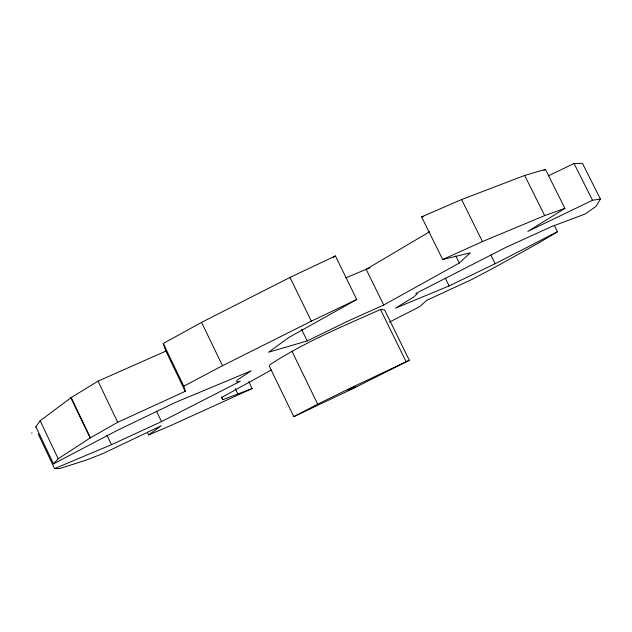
<?xml version="1.0" encoding="UTF-8"?>
<svg xmlns="http://www.w3.org/2000/svg" width="632" height="632" viewBox="0 0 632 632"><rect width="100%" height="100%" fill="white"/><g stroke="black" fill="none" stroke-linecap="round" stroke-linejoin="round"><path stroke-width="0.95" d="M548.363 175.799L574.046 163.514L582.483 163.396L600.4 199.056L596.079 206.332L585.216 213.995L551.681 226.548L505.671 247.507L415.809 293.469L417.215 293.777L413.415 297.23L395.521 308.132L449.115 285.925L495.148 263.734L557.424 231.754L554.351 225.592M35.511 427.256L40.164 420.73L71.25 397.56L98.047 381.136L165.908 351.1L163.261 343.476L201.569 322.375L289.993 277.416L335.426 255.968L356.748 299.497L288.84 337.504L268.553 352.229L307.215 340.909L347.916 321.103L383.695 305.027L459.33 263.007L470.271 252.855L442.684 259.523L421.599 216.879L461.597 199.554L524.639 175.451L545.416 169.384L564.945 208.386L527.831 231.415L592.5 200.281L600.4 199.056M36.008 426.987L53.475 463.872L58.191 458.785L90.392 437.802L117.678 422.287L185.247 391.342L183.786 386.184L163.261 343.476M293.801 416.654L317.683 404.156L350.096 388.277L409.323 360.28L384.525 309.767L380.511 309.522C342.884 326.246 304.387 342.141 269.856 364.783L269.303 366.102L293.801 416.654L352.79 388.688L409.323 360.28M147.39 432.328L148.639 434.934L161.263 425.747L102.463 453.792L86.41 460.057L59.771 468.541L54.581 468.604L38.173 433.939M543.812 170.498L545.416 169.384M332.89 257.485L335.426 255.968M557.424 231.754L540.763 241.764L497.202 266.033L471.97 279.431L426.75 300.287L419.751 306.646L389.383 322.138M429.626 231.731L366.173 269.319L345.988 277.788M271.444 369.933L221.627 397.496L222.859 399.661L252.144 388.554L248.803 381.633M183.786 386.184L222.488 365.723L311.323 321.182L356.748 299.497M53.475 463.872L117.307 430.368L175.87 402.221L251.267 370.794L236.953 380.259L236.763 382.012L240.326 381.246L161.492 421.615L111.501 444.675L54.581 468.604M252.144 388.554L171.754 425.091L148.639 434.934M31.6 433.149L32.129 432.904M442.684 259.523L482.445 241.566L544.689 215.591L564.945 208.386M70.776 397.812L90.194 437.937M421.599 216.879L423.535 216.626M574.046 163.514L592.5 200.281M524.639 175.451L544.689 215.591M490.867 255.115L495.148 263.734M461.597 199.554L482.445 241.566M455.854 255.976L459.33 263.007M445.26 278.127L449.115 285.925M383.695 305.027L366.173 269.319A99.548 8.532 -26 0 1 370.147 267.755M380.511 309.522L405.981 361.433M289.993 277.416L311.323 321.182M301.606 329.383L307.215 340.909M291.921 351.147L317.683 404.156M235.286 388.664L237.853 393.973M201.569 322.375L222.488 365.723M221.587 397.022L222.859 399.661M165.908 351.1L185.247 391.342M156.452 411.092L161.492 421.615M98.047 381.136L117.678 422.287M106.95 435.116L111.501 444.675M71.25 397.56L90.392 437.802M40.164 420.73L58.191 458.785M348.042 390.173L355.081 386.752L348.042 390.173"/></g></svg>
